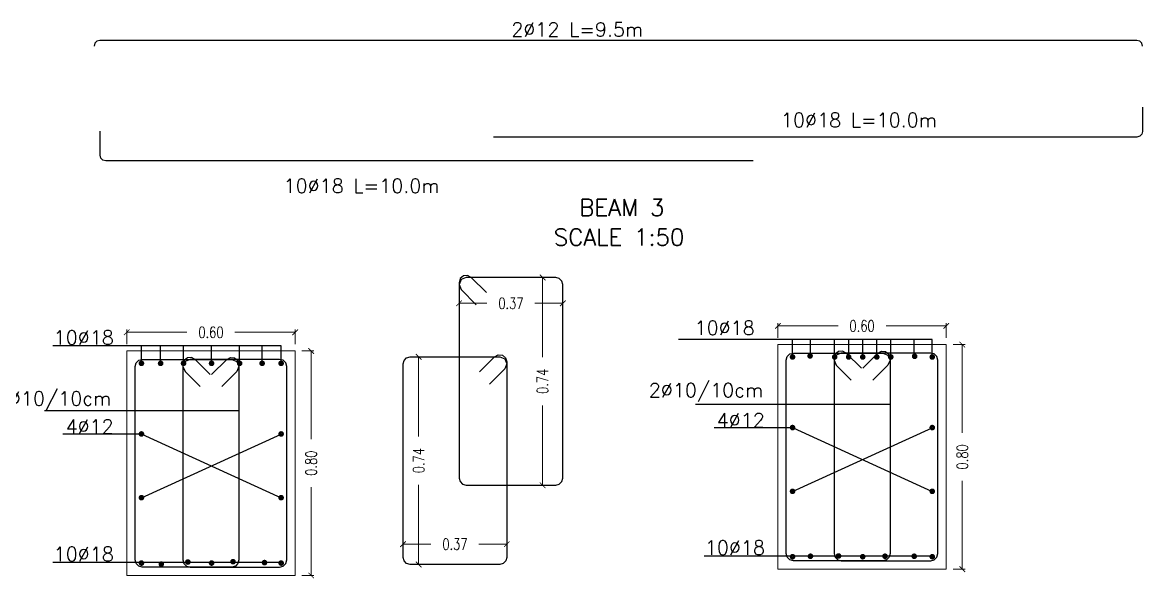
# Model space of a CAD drawing. Extents: x 166525 to 167198, y 178739 to 179747.
# Drawn here: x 167074 to 167093.96, y 179076.1 to 179086 of the extents above; entities that cross this region are included whole.
import ezdxf

# ---------------------------------------------------------------- set-up
doc = ezdxf.new("R2010")
doc.units = 0
doc.header["$MEASUREMENT"] = 0
doc.layers.get('0').update_dxf_attribs({"linetype": 'CONTINUOUS'})
doc.layers.get('DEFPOINTS').update_dxf_attribs({"linetype": 'CONTINUOUS'})
doc.layers.add('BEAM', color=6, linetype='CONTINUOUS', lineweight=13)
for name, color, linetype in [('BEAM-DIM', 4, 'CONTINUOUS'), ('BEAM-REIN', 2, 'CONTINUOUS'), ('rebar call line', 8, 'CONTINUOUS'), ('REBARS', 2, 'CONTINUOUS'), ('TEXT', 7, 'CONTINUOUS')]:
    doc.layers.add(name, color=color, linetype=linetype)
doc.styles.add('DIM', font='simplex.shx', dxfattribs={"width": 0.75})
doc.styles.add('ROMANS', font='romans.shx')
doc.dimstyles.new('MUTASIM', dxfattribs={"dimscale": 0.9995, "dimtxt": 0.2, "dimasz": 0.1, "dimexe": 0.05, "dimexo": 0.12, "dimgap": 0.05, "dimtad": 0, "dimzin": 0, "dimdsep": 46, "dimtxsty": 'DIM', "dimblk": 'ARCHTICK', "dimcen": 0.09, "dimclrd": 35, "dimclre": 33, "dimclrt": 256, "dimazin": 0, "dimtfac": 1, "dimtofl": 0, "dimtmove": 1, "dimatfit": 3, "dimfxl": 0.18, "dimtolj": 1, "dimtzin": 0, "dimlwd": 13, "dimlwe": 9, "dimarcsym": 0})

# ---------------------------------------------------------------- blocks, each defined once
blk = doc.blocks.new('_ARCHTICK')
at = {"color": 0, "linetype": 'ByBlock', "const_width": 0.15}
blk.add_lwpolyline([(-0.5, -0.5), (0.5, 0.5)], dxfattribs=at)
blk = doc.blocks.new('*D1859')
at = {"layer": 'BEAM', "color": 33, "lineweight": 9, "transparency": 16777216}
for p, q in [((167075.859, 179080.271), (167075.859, 179080.533)), ((167078.859, 179080.271), (167078.859, 179080.533))]:
    blk.add_line(p, q, dxfattribs=at)
at = {"layer": 'BEAM', "color": 35, "lineweight": 13, "transparency": 16777216}
for p, q in [((167075.859, 179080.483), (167076.931, 179080.483)), ((167078.859, 179080.483), (167077.787, 179080.483))]:
    blk.add_line(p, q, dxfattribs=at)
at = {"layer": 'DEFPOINTS', "color": 0, "transparency": 16777216}
for p in [(167078.859, 179080.483), (167075.859, 179080.151), (167078.859, 179080.151)]:
    blk.add_point(p, dxfattribs=at)
at = {"layer": 'BEAM', "color": 35, "lineweight": 13, "transparency": 16777216, "xscale": 0.09995000000000001, "yscale": 0.09995000000000001, "zscale": 0.09995000000000001, "rotation": 180}
blk.add_blockref('_ARCHTICK', (167075.859, 179080.483), dxfattribs=at)
at = {"layer": 'BEAM', "color": 35, "lineweight": 13, "transparency": 16777216, "xscale": 0.09995000000000001, "yscale": 0.09995000000000001, "zscale": 0.09995000000000001}
blk.add_blockref('_ARCHTICK', (167078.859, 179080.483), dxfattribs=at)
at = {"layer": 'BEAM', "transparency": 16777216, "insert": (167077.359, 179080.483), "char_height": 0.1999, "attachment_point": 5, "style": 'DIM'}
blk.add_mtext('\\A1;0.60', dxfattribs=at)
blk = doc.blocks.new('*D1860')
at = {"layer": 'BEAM', "color": 33, "lineweight": 9, "transparency": 16777216}
for p, q in [((167078.979, 179080.151), (167079.194, 179080.151)), ((167078.979, 179076.151), (167079.194, 179076.151))]:
    blk.add_line(p, q, dxfattribs=at)
at = {"layer": 'BEAM', "color": 35, "lineweight": 13, "transparency": 16777216}
for p, q in [((167079.144, 179080.151), (167079.144, 179078.579)), ((167079.144, 179076.151), (167079.144, 179077.722))]:
    blk.add_line(p, q, dxfattribs=at)
at = {"layer": 'DEFPOINTS', "color": 0, "transparency": 16777216}
for p in [(167078.859, 179080.151), (167079.144, 179080.151), (167078.859, 179076.151)]:
    blk.add_point(p, dxfattribs=at)
at = {"layer": 'BEAM', "color": 35, "lineweight": 13, "transparency": 16777216, "xscale": 0.09995000000000001, "yscale": 0.09995000000000001, "zscale": 0.09995000000000001}
for p, rotation in [((167079.144, 179080.151), 90), ((167079.144, 179076.151), 270)]:
    blk.add_blockref('_ARCHTICK', p, dxfattribs=dict(at, rotation=rotation))
at = {"layer": 'BEAM', "transparency": 16777216, "insert": (167079.144, 179078.151), "char_height": 0.1999, "attachment_point": 5, "rotation": 90, "style": 'DIM'}
blk.add_mtext('\\A1;0.80', dxfattribs=at)
blk = doc.blocks.new('*D1861')
at = {"layer": 'BEAM', "color": 33, "lineweight": 9, "transparency": 16777216}
for p, q in [((167081.779, 179081.25), (167081.779, 179080.949)), ((167083.627, 179081.212), (167083.627, 179080.949))]:
    blk.add_line(p, q, dxfattribs=at)
at = {"layer": 'BEAM', "color": 35, "lineweight": 13, "transparency": 16777216}
for p, q in [((167081.779, 179080.999), (167082.275, 179080.999)), ((167083.627, 179080.999), (167083.131, 179080.999))]:
    blk.add_line(p, q, dxfattribs=at)
at = {"layer": 'DEFPOINTS', "color": 0, "transparency": 16777216}
for p in [(167081.779, 179081.369), (167083.627, 179081.332), (167083.627, 179080.999)]:
    blk.add_point(p, dxfattribs=at)
at = {"layer": 'BEAM', "color": 35, "lineweight": 13, "transparency": 16777216, "xscale": 0.09995000000000001, "yscale": 0.09995000000000001, "zscale": 0.09995000000000001, "rotation": 180}
blk.add_blockref('_ARCHTICK', (167081.779, 179080.999), dxfattribs=at)
at = {"layer": 'BEAM', "color": 35, "lineweight": 13, "transparency": 16777216, "xscale": 0.09995000000000001, "yscale": 0.09995000000000001, "zscale": 0.09995000000000001}
blk.add_blockref('_ARCHTICK', (167083.627, 179080.999), dxfattribs=at)
at = {"layer": 'BEAM', "transparency": 16777216, "insert": (167082.703, 179080.999), "char_height": 0.1999, "attachment_point": 5, "style": 'DIM'}
blk.add_mtext('\\A1;0.37', dxfattribs=at)
blk = doc.blocks.new('*D1862')
at = {"layer": 'BEAM', "color": 33, "lineweight": 9, "transparency": 16777216}
for p, q in [((167083.38, 179081.459), (167083.217, 179081.459)), ((167083.38, 179077.759), (167083.217, 179077.759))]:
    blk.add_line(p, q, dxfattribs=at)
at = {"layer": 'BEAM', "color": 35, "lineweight": 13, "transparency": 16777216}
for p, q in [((167083.267, 179081.459), (167083.267, 179080.041)), ((167083.267, 179077.759), (167083.267, 179079.177))]:
    blk.add_line(p, q, dxfattribs=at)
at = {"layer": 'DEFPOINTS', "color": 0, "transparency": 16777216}
for p in [(167083.5, 179081.459), (167083.267, 179077.759), (167083.5, 179077.759)]:
    blk.add_point(p, dxfattribs=at)
at = {"layer": 'BEAM', "color": 35, "lineweight": 13, "transparency": 16777216, "xscale": 0.09995000000000001, "yscale": 0.09995000000000001, "zscale": 0.09995000000000001}
for p, rotation in [((167083.267, 179081.459), 90), ((167083.267, 179077.759), 270)]:
    blk.add_blockref('_ARCHTICK', p, dxfattribs=dict(at, rotation=rotation))
at = {"layer": 'BEAM', "transparency": 16777216, "insert": (167083.267, 179079.609), "char_height": 0.1999, "attachment_point": 5, "rotation": 90, "style": 'DIM'}
blk.add_mtext('\\A1;0.74', dxfattribs=at)
blk = doc.blocks.new('*D1863')
at = {"layer": 'BEAM', "color": 33, "lineweight": 9, "transparency": 16777216}
for p, q in [((167080.781, 179076.593), (167080.781, 179076.758)), ((167082.63, 179076.593), (167082.63, 179076.758))]:
    blk.add_line(p, q, dxfattribs=at)
at = {"layer": 'BEAM', "color": 35, "lineweight": 13, "transparency": 16777216}
for p, q in [((167080.781, 179076.708), (167081.277, 179076.708)), ((167082.63, 179076.708), (167082.134, 179076.708))]:
    blk.add_line(p, q, dxfattribs=at)
at = {"layer": 'DEFPOINTS', "color": 0, "transparency": 16777216}
for p in [(167082.63, 179076.708), (167080.781, 179076.473), (167082.63, 179076.473)]:
    blk.add_point(p, dxfattribs=at)
at = {"layer": 'BEAM', "color": 35, "lineweight": 13, "transparency": 16777216, "xscale": 0.09995000000000001, "yscale": 0.09995000000000001, "zscale": 0.09995000000000001, "rotation": 180}
blk.add_blockref('_ARCHTICK', (167080.781, 179076.708), dxfattribs=at)
at = {"layer": 'BEAM', "color": 35, "lineweight": 13, "transparency": 16777216, "xscale": 0.09995000000000001, "yscale": 0.09995000000000001, "zscale": 0.09995000000000001}
blk.add_blockref('_ARCHTICK', (167082.63, 179076.708), dxfattribs=at)
at = {"layer": 'BEAM', "transparency": 16777216, "insert": (167081.706, 179076.708), "char_height": 0.1999, "attachment_point": 5, "style": 'DIM'}
blk.add_mtext('\\A1;0.37', dxfattribs=at)
blk = doc.blocks.new('*D1864')
at = {"layer": 'BEAM', "color": 33, "lineweight": 9, "transparency": 16777216}
for p, q in [((167081.028, 179080.046), (167081.109, 179080.046)), ((167081.028, 179076.346), (167081.109, 179076.346))]:
    blk.add_line(p, q, dxfattribs=at)
at = {"layer": 'BEAM', "color": 35, "lineweight": 13, "transparency": 16777216}
for p, q in [((167081.059, 179080.046), (167081.059, 179078.628)), ((167081.059, 179076.346), (167081.059, 179077.764))]:
    blk.add_line(p, q, dxfattribs=at)
at = {"layer": 'DEFPOINTS', "color": 0, "transparency": 16777216}
for p in [(167080.908, 179080.046), (167081.059, 179080.046), (167080.908, 179076.346)]:
    blk.add_point(p, dxfattribs=at)
at = {"layer": 'BEAM', "color": 35, "lineweight": 13, "transparency": 16777216, "xscale": 0.09995000000000001, "yscale": 0.09995000000000001, "zscale": 0.09995000000000001}
for p, rotation in [((167081.059, 179080.046), 90), ((167081.059, 179076.346), 270)]:
    blk.add_blockref('_ARCHTICK', p, dxfattribs=dict(at, rotation=rotation))
at = {"layer": 'BEAM', "transparency": 16777216, "insert": (167081.059, 179078.196), "char_height": 0.1999, "attachment_point": 5, "rotation": 90, "style": 'DIM'}
blk.add_mtext('\\A1;0.74', dxfattribs=at)
blk = doc.blocks.new('*D1877')
at = {"layer": 'BEAM', "color": 33, "lineweight": 9, "transparency": 16777216}
for p, q in [((167087.459, 179080.384), (167087.459, 179080.646)), ((167090.459, 179080.384), (167090.459, 179080.646))]:
    blk.add_line(p, q, dxfattribs=at)
at = {"layer": 'BEAM', "color": 35, "lineweight": 13, "transparency": 16777216}
for p, q in [((167087.459, 179080.596), (167088.53, 179080.596)), ((167090.459, 179080.596), (167089.387, 179080.596))]:
    blk.add_line(p, q, dxfattribs=at)
at = {"layer": 'DEFPOINTS', "color": 0, "transparency": 16777216}
for p in [(167090.459, 179080.596), (167087.459, 179080.264), (167090.459, 179080.264)]:
    blk.add_point(p, dxfattribs=at)
at = {"layer": 'BEAM', "color": 35, "lineweight": 13, "transparency": 16777216, "xscale": 0.09995000000000001, "yscale": 0.09995000000000001, "zscale": 0.09995000000000001, "rotation": 180}
blk.add_blockref('_ARCHTICK', (167087.459, 179080.596), dxfattribs=at)
at = {"layer": 'BEAM', "color": 35, "lineweight": 13, "transparency": 16777216, "xscale": 0.09995000000000001, "yscale": 0.09995000000000001, "zscale": 0.09995000000000001}
blk.add_blockref('_ARCHTICK', (167090.459, 179080.596), dxfattribs=at)
at = {"layer": 'BEAM', "transparency": 16777216, "insert": (167088.959, 179080.596), "char_height": 0.1999, "attachment_point": 5, "style": 'DIM'}
blk.add_mtext('\\A1;0.60', dxfattribs=at)
blk = doc.blocks.new('*D1878')
at = {"layer": 'BEAM', "color": 33, "lineweight": 9, "transparency": 16777216}
for p, q in [((167090.579, 179080.264), (167090.794, 179080.264)), ((167090.579, 179076.264), (167090.794, 179076.264))]:
    blk.add_line(p, q, dxfattribs=at)
at = {"layer": 'BEAM', "color": 35, "lineweight": 13, "transparency": 16777216}
for p, q in [((167090.744, 179080.264), (167090.744, 179078.692)), ((167090.744, 179076.264), (167090.744, 179077.836))]:
    blk.add_line(p, q, dxfattribs=at)
at = {"layer": 'DEFPOINTS', "color": 0, "transparency": 16777216}
for p in [(167090.459, 179080.264), (167090.744, 179080.264), (167090.459, 179076.264)]:
    blk.add_point(p, dxfattribs=at)
at = {"layer": 'BEAM', "color": 35, "lineweight": 13, "transparency": 16777216, "xscale": 0.09995000000000001, "yscale": 0.09995000000000001, "zscale": 0.09995000000000001}
for p, rotation in [((167090.744, 179080.264), 90), ((167090.744, 179076.264), 270)]:
    blk.add_blockref('_ARCHTICK', p, dxfattribs=dict(at, rotation=rotation))
at = {"layer": 'BEAM', "transparency": 16777216, "insert": (167090.744, 179078.264), "char_height": 0.1999, "attachment_point": 5, "rotation": 90, "style": 'DIM'}
blk.add_mtext('\\A1;0.80', dxfattribs=at)

msp = doc.modelspace()

# ---------------------------------------------------------------- linework, layer by layer
at = {"layer": 'BEAM'}
for points in [[(167087.45881, 179076.26394), (167090.45881, 179076.26394), (167090.45881, 179080.26394), (167087.45881, 179080.26394)], [(167075.859, 179076.15066), (167078.859, 179076.15066), (167078.859, 179080.15066), (167075.859, 179080.15066)]]:
    msp.add_lwpolyline(points, close=True, dxfattribs=at)
at = {"layer": 'BEAM-REIN', "const_width": 0.0475}
for points in [[(167076.09415, 179079.92969, 1), (167076.14665, 179079.92969, 1)], [(167076.43627, 179079.92969, 1), (167076.48877, 179079.92969, 1)], [(167076.84415, 179079.92969, 1), (167076.89665, 179079.92969, 1)], [(167077.34415, 179079.92969, 1), (167077.39665, 179079.92969, 1)], [(167077.84415, 179079.92969, 1), (167077.89665, 179079.92969, 1)], [(167078.24473, 179079.92969, 1), (167078.29723, 179079.92969, 1)], [(167078.583, 179079.92969, 1), (167078.6355, 179079.92969, 1)], [(167087.69396, 179080.04297, 1), (167087.74646, 179080.04297, 1)], [(167088.00613, 179080.06166, 1), (167088.05863, 179080.06166, 1)], [(167088.44396, 179080.04297, 1), (167088.49646, 179080.04297, 1)], [(167088.69396, 179080.04297, 1), (167088.74646, 179080.04297, 1)], [(167088.94396, 179080.04297, 1), (167088.99646, 179080.04297, 1)], [(167089.19396, 179080.04297, 1), (167089.24646, 179080.04297, 1)], [(167089.44396, 179080.04297, 1), (167089.49646, 179080.04297, 1)], [(167089.86887, 179080.05513, 1), (167089.92137, 179080.05513, 1)], [(167090.18281, 179080.04297, 1), (167090.23531, 179080.04297, 1)], [(167087.69396, 179078.78534, 1), (167087.74646, 179078.78534, 1)], [(167090.18281, 179078.78534, 1), (167090.23531, 179078.78534, 1)], [(167076.09415, 179078.67206, 1), (167076.14665, 179078.67206, 1)], [(167078.583, 179078.67206, 1), (167078.6355, 179078.67206, 1)], [(167076.09415, 179077.53652, 1), (167076.14665, 179077.53652, 1)], [(167078.583, 179077.53652, 1), (167078.6355, 179077.53652, 1)], [(167087.69396, 179077.6498, 1), (167087.74646, 179077.6498, 1)], [(167090.18281, 179077.6498, 1), (167090.23531, 179077.6498, 1)], [(167076.09415, 179076.37168, 1), (167076.14665, 179076.37168, 1)], [(167076.44839, 179076.35402, 1), (167076.50089, 179076.35402, 1)], [(167076.92099, 179076.3903, 1), (167076.97349, 179076.3903, 1)], [(167077.34415, 179076.37168, 1), (167077.39665, 179076.37168, 1)], [(167077.72603, 179076.39648, 1), (167077.77853, 179076.39648, 1)], [(167078.28685, 179076.38027, 1), (167078.33935, 179076.38027, 1)], [(167078.583, 179076.37168, 1), (167078.6355, 179076.37168, 1)], [(167087.69396, 179076.48496, 1), (167087.74646, 179076.48496, 1)], [(167088.01241, 179076.49355, 1), (167088.06491, 179076.49355, 1)], [(167088.51291, 179076.49827, 1), (167088.56541, 179076.49827, 1)], [(167088.94396, 179076.48496, 1), (167088.99646, 179076.48496, 1)], [(167089.34103, 179076.49355, 1), (167089.39353, 179076.49355, 1)], [(167089.86094, 179076.49355, 1), (167089.91344, 179076.49355, 1)], [(167090.18281, 179076.48496, 1), (167090.23531, 179076.48496, 1)]]:
    msp.add_lwpolyline(points, format="xyb", close=True, dxfattribs=at)
at = {"layer": 'rebar call line'}
for p, q in [((167078.60925, 179080.23882), (167074.54471, 179080.23882)), ((167076.1204, 179079.92969), (167076.1204, 179080.23882)), ((167076.46252, 179079.92969), (167076.46252, 179080.23882)), ((167076.8704, 179079.92969), (167076.8704, 179080.23882)), ((167077.3704, 179079.92969), (167077.3704, 179080.23882)), ((167077.8704, 179079.92969), (167077.8704, 179080.23882)), ((167078.27098, 179079.92969), (167078.27098, 179080.23882)), ((167078.60925, 179079.92969), (167078.60925, 179080.23882)), ((167090.20906, 179080.3521), (167085.68895, 179080.3521)), ((167087.72021, 179080.04297), (167087.72021, 179080.3521)), ((167088.04137, 179080.04297), (167088.04137, 179080.3521)), ((167088.47021, 179080.04297), (167088.47021, 179080.3521)), ((167088.72021, 179080.04297), (167088.72021, 179080.3521)), ((167088.97021, 179080.04297), (167088.97021, 179080.3521)), ((167089.22021, 179080.04297), (167089.22021, 179080.3521)), ((167089.47021, 179080.04297), (167089.47021, 179080.3521)), ((167089.88552, 179080.04297), (167089.88552, 179080.3521)), ((167090.20906, 179080.04297), (167090.20906, 179080.3521)), ((167085.99258, 179079.20305), (167089.45703, 179079.20305)), ((167074.39278, 179079.08978), (167077.85722, 179079.08978)), ((167087.72965, 179078.78103), (167086.3219, 179078.78103)), ((167087.72021, 179077.6498), (167090.20906, 179078.78103)), ((167087.72965, 179078.78103), (167090.20906, 179077.6498)), ((167076.12984, 179078.66776), (167074.72209, 179078.66776)), ((167076.1204, 179077.53652), (167078.60925, 179078.66776)), ((167076.12984, 179078.66776), (167078.60925, 179077.53652)), ((167078.60925, 179076.38027), (167074.54471, 179076.38027)), ((167090.20906, 179076.49355), (167086.14451, 179076.49355))]:
    msp.add_line(p, q, dxfattribs=at)
at = {"layer": 'REBARS'}
for points in [[(167093.95602, 179085.57945), (167093.94241, 179085.63025), (167093.90522, 179085.66744), (167093.85442, 179085.68105), (167075.37762, 179085.68105), (167075.32682, 179085.66744), (167075.28963, 179085.63025), (167075.27602, 179085.57945)], [(167093.95602, 179084.49334), (167093.95602, 179084.06239), (167093.94241, 179084.01159), (167093.90522, 179083.97441), (167093.85442, 179083.96079), (167082.39486, 179083.96079)], [(167087.01805, 179083.53423), (167075.48438, 179083.53423), (167075.43358, 179083.54784), (167075.39639, 179083.58503), (167075.38278, 179083.63583), (167075.38278, 179084.06677)]]:
    msp.add_lwpolyline(points, dxfattribs=at)
for points in [[(167082.26514, 179081.18987, 0), (167081.99574, 179081.45928, 0), (167081.93072, 179081.49405, 0), (167081.85735, 179081.48682, 0), (167081.80035, 179081.44005, 0), (167081.77895, 179081.36949, 0), (167081.77895, 179077.88628, 0), (167081.79596, 179077.82278, 0), (167081.84245, 179077.77629, 0), (167081.90595, 179077.75928, 0), (167083.50017, 179077.75928, 0), (167083.56367, 179077.77629, 0), (167083.61015, 179077.82278, 0), (167083.62717, 179077.88628, 0), (167083.62717, 179081.33228, 0), (167083.61015, 179081.39578, 0), (167083.56367, 179081.44226, 0), (167083.50017, 179081.45928, 0), (167081.90595, 179081.45928, 0), (167081.81614, 179081.42208, 0), (167081.77895, 179081.33228, 0), (167081.81614, 179081.24247, 0), (167082.08555, 179080.97307, 0)], [(167077.37103, 179079.73125, 0), (167077.64043, 179080.00066, 0), (167077.70545, 179080.03543, 0), (167077.77882, 179080.0282, 0), (167077.83582, 179079.98143, 0), (167077.85722, 179079.91087, 0), (167077.85722, 179076.42766, 0), (167077.84021, 179076.36416, 0), (167077.79372, 179076.31767, 0), (167077.73022, 179076.30066, 0), (167076.136, 179076.30066, 0), (167076.0725, 179076.31767, 0), (167076.02602, 179076.36416, 0), (167076.009, 179076.42766, 0), (167076.009, 179079.87366, 0), (167076.02602, 179079.93716, 0), (167076.0725, 179079.98364, 0), (167076.136, 179080.00066, 0), (167077.73022, 179080.00066, 0), (167077.82003, 179079.96346, 0), (167077.85722, 179079.87366, 0), (167077.82003, 179079.78386, 0), (167077.55062, 179079.51445, 0)], [(167077.34697, 179079.73125, 0), (167077.07757, 179080.00066, 0), (167077.01255, 179080.03543, 0), (167076.93918, 179080.0282, 0), (167076.88218, 179079.98143, 0), (167076.86078, 179079.91087, 0), (167076.86078, 179076.42766, 0), (167076.87779, 179076.36416, 0), (167076.92428, 179076.31767, 0), (167076.98778, 179076.30066, 0), (167078.582, 179076.30066, 0), (167078.6455, 179076.31767, 0), (167078.69199, 179076.36416, 0), (167078.709, 179076.42766, 0), (167078.709, 179079.87366, 0), (167078.69199, 179079.93716, 0), (167078.6455, 179079.98364, 0), (167078.582, 179080.00066, 0), (167076.98778, 179080.00066, 0), (167076.89798, 179079.96346, 0), (167076.86078, 179079.87366, 0), (167076.89798, 179079.78386, 0), (167077.16738, 179079.51445, 0)], [(167082.14346, 179079.77641, 0), (167082.41286, 179080.04581, 0), (167082.47788, 179080.08058, 0), (167082.55125, 179080.07336, 0), (167082.60825, 179080.02658, 0), (167082.62965, 179079.95603, 0), (167082.62965, 179076.47281, 0), (167082.61264, 179076.40931, 0), (167082.56615, 179076.36283, 0), (167082.50265, 179076.34581, 0), (167080.90843, 179076.34581, 0), (167080.84493, 179076.36283, 0), (167080.79845, 179076.40931, 0), (167080.78143, 179076.47281, 0), (167080.78143, 179079.91881, 0), (167080.79845, 179079.98231, 0), (167080.84493, 179080.0288, 0), (167080.90843, 179080.04581, 0), (167082.50265, 179080.04581, 0), (167082.59246, 179080.00862, 0), (167082.62965, 179079.91881, 0), (167082.59246, 179079.82901, 0), (167082.32305, 179079.5596, 0)], [(167088.97083, 179079.84453, 0), (167089.24024, 179080.11394, 0), (167089.30525, 179080.14871, 0), (167089.37863, 179080.14148, 0), (167089.43563, 179080.09471, 0), (167089.45703, 179080.02415, 0), (167089.45703, 179076.54094, 0), (167089.44001, 179076.47744, 0), (167089.39353, 179076.43095, 0), (167089.33003, 179076.41394, 0), (167087.73581, 179076.41394, 0), (167087.67231, 179076.43095, 0), (167087.62582, 179076.47744, 0), (167087.60881, 179076.54094, 0), (167087.60881, 179079.98694, 0), (167087.62582, 179080.05044, 0), (167087.67231, 179080.09692, 0), (167087.73581, 179080.11394, 0), (167089.33003, 179080.11394, 0), (167089.41983, 179080.07674, 0), (167089.45703, 179079.98694, 0), (167089.41983, 179079.89713, 0), (167089.15042, 179079.62773, 0)], [(167088.94678, 179079.84453, 0), (167088.67737, 179080.11394, 0), (167088.61236, 179080.14871, 0), (167088.53898, 179080.14148, 0), (167088.48199, 179080.09471, 0), (167088.46058, 179080.02415, 0), (167088.46058, 179076.54094, 0), (167088.4776, 179076.47744, 0), (167088.52408, 179076.43095, 0), (167088.58758, 179076.41394, 0), (167090.18181, 179076.41394, 0), (167090.24531, 179076.43095, 0), (167090.29179, 179076.47744, 0), (167090.30881, 179076.54094, 0), (167090.30881, 179079.98694, 0), (167090.29179, 179080.05044, 0), (167090.24531, 179080.09692, 0), (167090.18181, 179080.11394, 0), (167088.58758, 179080.11394, 0), (167088.49778, 179080.07674, 0), (167088.46058, 179079.98694, 0), (167088.49778, 179079.89713, 0), (167088.76719, 179079.62773, 0)]]:
    msp.add_polyline3d(points, dxfattribs=at)

# ---------------------------------------------------------------- texts
at = {"layer": 'BEAM-DIM', "style": 'ROMANS'}
for s, p in [('2%%C12 L=9.5m', (167082.7101, 179085.75303)), ('10%%C18 L=10.0m', (167087.51425, 179084.13942)), ('10%%C18 L=10.0m', (167078.65325, 179082.96637)), ('10%%C18', (167085.97458, 179080.43586)), ('10%%C18', (167074.55762, 179080.2668)), ('2%%C10/10cm', (167085.15945, 179079.32856)), ('2%%C10/10cm', (167073.54555, 179079.17917)), ('4%%C12', (167086.3682, 179078.79488)), ('4%%C12', (167074.76839, 179078.6816)), ('10%%C18', (167074.55762, 179076.40825)), ('10%%C18', (167086.15743, 179076.52152))]:
    msp.add_text(s, height=0.25, dxfattribs=at).set_placement(p)
at = {"layer": 'TEXT', "style": 'ROMANS'}
for s, p in [('BEAM 3', (167083.9204, 179082.55584, -2225.19458)), ('SCALE 1:50', (167083.46678, 179082.02689))]:
    msp.add_text(s, height=0.3, dxfattribs=at).set_placement(p)

# ---------------------------------------------------------------- dimensions: what is measured, and where the dimension line sits
at = {"layer": 'BEAM'}
for base, p1, p2, text, picture, middle in [((167083.62717, 179080.99918), (167081.77895, 179081.36949), (167083.62717, 179081.33228), '0.37', '*D1861', (167082.70306, 179080.99918)), ((167078.859, 179080.48301), (167075.859, 179080.15066), (167078.859, 179080.15066), '0.60', '*D1859', (167077.359, 179080.48301)), ((167090.45881, 179080.59629), (167087.45881, 179080.26394), (167090.45881, 179080.26394), '0.60', '*D1877', (167088.95881, 179080.59629)), ((167082.62965, 179076.70826), (167080.78143, 179076.47281), (167082.62965, 179076.47281), '0.37', '*D1863', (167081.70554, 179076.70826))]:
    dim = msp.add_linear_dim(base=base, p1=p1, p2=p2, text=text, dimstyle='MUTASIM', override={"dimgap": 0.2, "dimlfac": 20}, dxfattribs=at)
    dim.commit()
    dim.dimension.update_dxf_attribs({"geometry": picture, "text_midpoint": middle})
for base, p1, p2, text, picture, middle in [((167083.26689, 179077.75928), (167083.50017, 179081.45928), (167083.50017, 179077.75928), '0.74', '*D1862', (167083.26689, 179079.60928)), ((167079.14435, 179080.15066), (167078.859, 179076.15066), (167078.859, 179080.15066), '0.80', '*D1860', (167079.14435, 179078.15066)), ((167090.74415, 179080.26394), (167090.45881, 179076.26394), (167090.45881, 179080.26394), '0.80', '*D1878', (167090.74415, 179078.26394)), ((167081.05945, 179080.04581), (167080.90843, 179076.34581), (167080.90843, 179080.04581), '0.74', '*D1864', (167081.05945, 179078.19581))]:
    dim = msp.add_linear_dim(base=base, p1=p1, p2=p2, angle=90, text=text, dimstyle='MUTASIM', override={"dimgap": 0.2, "dimlfac": 20}, dxfattribs=at)
    dim.commit()
    dim.dimension.update_dxf_attribs({"geometry": picture, "text_midpoint": middle})

doc.saveas('drawing.dxf')
